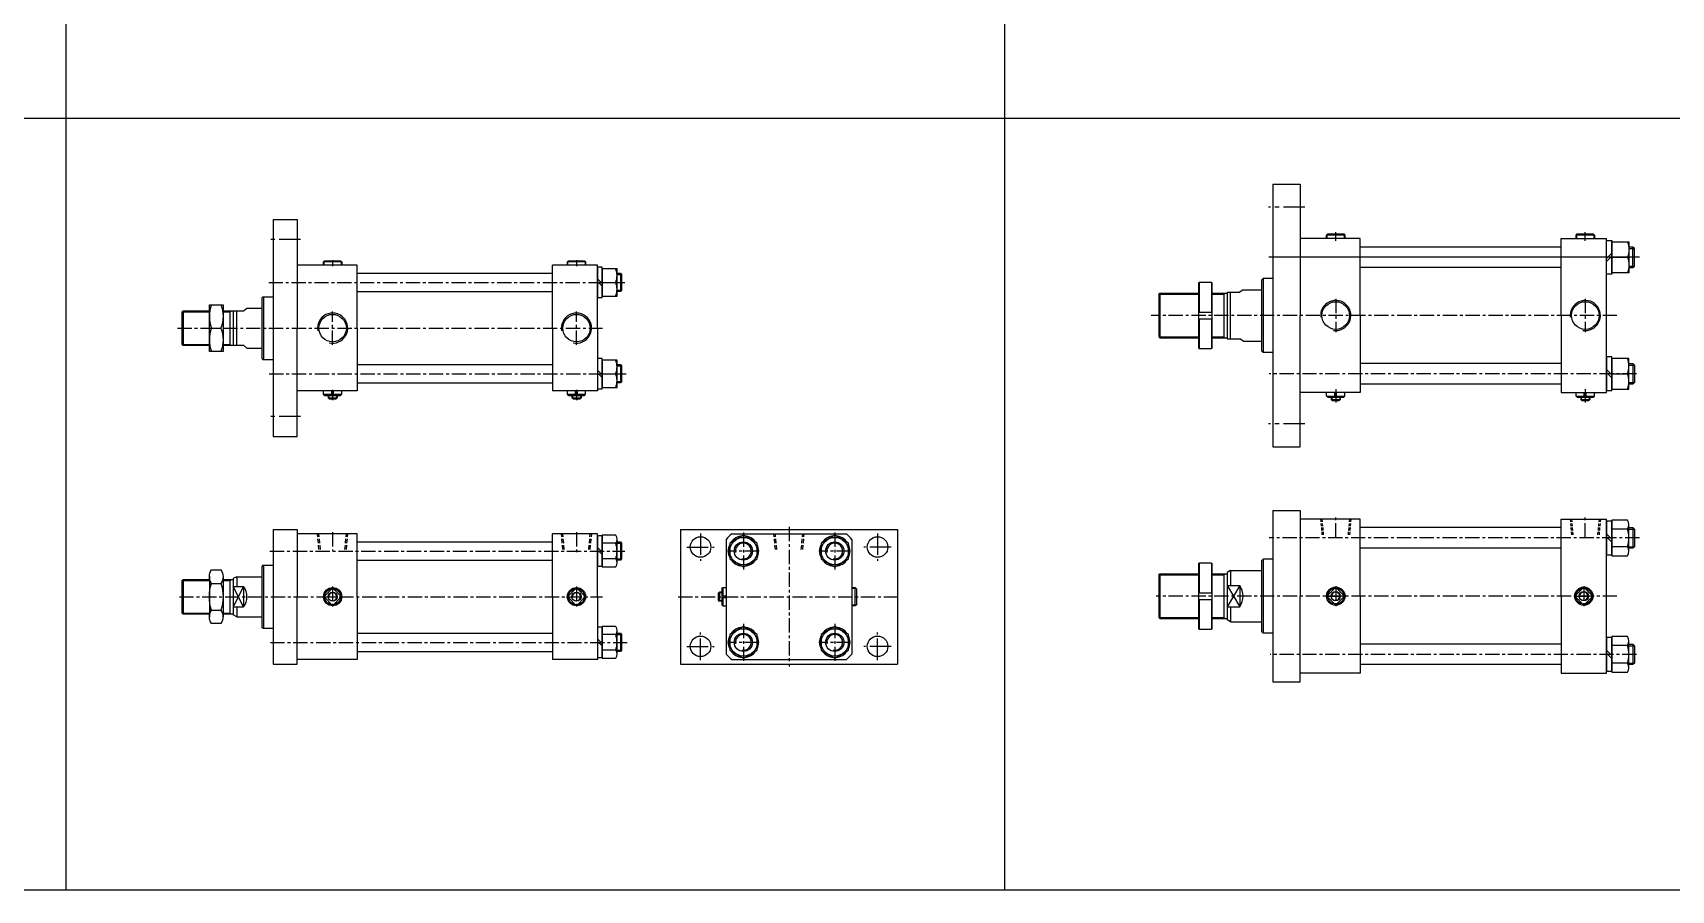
# Model space of a CAD drawing. Extents: x -819 to 8226, y -8942 to 4052.
# Drawn here: x 2053 to 3488, y 2550 to 3301 of the extents above; entities that cross this region are included whole.
import ezdxf

# ---------------------------------------------------------------- set-up
doc = ezdxf.new("R2010")
doc.units = 0
doc.header["$LTSCALE"] = 10
doc.header["$MEASUREMENT"] = 0
for name, pattern in [('CENTER', [2, 1.25, -0.25, 0.25, -0.25]), ('CENTERX2', [4, 2.5, -0.5, 0.5, -0.5]), ('HIDDEN', [0.375, 0.25, -0.125])]:
    doc.linetypes.add(name, pattern=pattern)
doc.layers.get('0').update_dxf_attribs({"linetype": 'CONTINUOUS'})
for name, color, linetype in [('CEN', 1, 'CENTERX2'), ('CENTER', 1, 'CENTER'), ('Line', 7, 'CONTINUOUS'), ('ML', 7, 'CONTINUOUS'), ('THIN', 3, 'CONTINUOUS'), ('외형선', 3, 'CONTINUOUS'), ('중심선', 1, 'CENTER')]:
    doc.layers.add(name, color=color, linetype=linetype)

msp = doc.modelspace()

# ---------------------------------------------------------------- linework, layer by layer
for p, q in [((2904.2, 2550.2), (2904.2, 4052.4)), ((2082, 3902.3), (2082, 2550.2)), ((4857.5, 3226.3), (0, 3226.3)), ((4857.5, 2550.2), (0, 2550.2))]:
    msp.add_line(p, q)
at = {"layer": 'CEN', "color": 1, "linetype": 'CENTER', "ltscale": 1.5}
for p, q in [((3166.9, 3148.6), (3134.9, 3148.6)), ((2287.7, 3120.1), (2260.7, 3120.1)), ((2287.7, 2965.1), (2260.7, 2965.1)), ((3166.9, 2958.6), (3134.9, 2958.6)), ((2637.8, 2862.8), (2637.8, 2838.8)), ((2792.8, 2862.8), (2792.8, 2838.8)), ((2625.8, 2850.8), (2649.8, 2850.8)), ((2804.8, 2850.8), (2780.8, 2850.8)), ((2637.8, 2751.8), (2637.8, 2775.8)), ((2792.8, 2751.8), (2792.8, 2775.8)), ((2625.8, 2763.8), (2649.8, 2763.8)), ((2804.8, 2763.8), (2780.8, 2763.8))]:
    msp.add_line(p, q, dxfattribs=at)
at = {"layer": 'CENTER'}
for p, q in [((2675.3, 2863.4), (2675.3, 2831.2)), ((2755.3, 2863.4), (2755.3, 2831.2)), ((2689.2, 2847.3), (2661.3, 2847.3)), ((2769.2, 2847.3), (2741.3, 2847.3)), ((2675.3, 2783.4), (2675.3, 2751.2)), ((2755.3, 2783.4), (2755.3, 2751.2)), ((2689.2, 2767.3), (2661.3, 2767.3)), ((2769.2, 2767.3), (2741.3, 2767.3))]:
    msp.add_line(p, q, dxfattribs=at)
at = {"layer": 'Line', "color": 6, "linetype": 'HIDDEN'}
for p, q in [((3180.6, 2875.3), (3181.9, 2861.3)), ((3181.8, 2875.3), (3183.1, 2860.7)), ((3205.9, 2875.3), (3204.6, 2860.7)), ((3207.1, 2875.3), (3205.9, 2861.3)), ((3399.1, 2875.3), (3400.4, 2861.3)), ((3400.3, 2875.3), (3401.6, 2860.7)), ((3424.4, 2875.3), (3423.1, 2860.7)), ((3425.6, 2875.3), (3424.4, 2861.3))]:
    msp.add_line(p, q, dxfattribs=at)
at = {"layer": 'ML'}
for p, q in [((3138.9, 3168.6), (3138.9, 2938.6)), ((3138.9, 3168.6), (3162.9, 3168.6)), ((3162.9, 3168.6), (3162.9, 3053.6)), ((2263.7, 3137.6), (2263.7, 2947.6)), ((2263.7, 3137.6), (2284.7, 3137.6)), ((2284.7, 3137.6), (2284.7, 3042.6)), ((3215.4, 3121.1), (3162.9, 3121.1)), ((3185.9, 3124.1), (3186.9, 3125.1)), ((3201.9, 3124.1), (3185.9, 3124.1)), ((3185.9, 3121.1), (3185.9, 3124.1)), ((3186.9, 3125.1), (3200.9, 3125.1)), ((3200.9, 3125.1), (3201.9, 3124.1)), ((3201.9, 3124.1), (3201.9, 3121.1)), ((3215.4, 3053.6), (3215.4, 3121.1)), ((3391.4, 3121.1), (3430.9, 3121.1)), ((3391.4, 3053.6), (3391.4, 3121.1)), ((3404.4, 3124.1), (3405.4, 3125.1)), ((3420.4, 3124.1), (3404.4, 3124.1)), ((3404.4, 3121.1), (3404.4, 3124.1)), ((3405.4, 3125.1), (3419.4, 3125.1)), ((3419.4, 3125.1), (3420.4, 3124.1)), ((3420.4, 3124.1), (3420.4, 3121.1)), ((3430.9, 2986.1), (3430.9, 3121.1)), ((3454.1, 3095.6), (3454.1, 3113.6)), ((2307.7, 3100.6), (2308.7, 3101.6)), ((2323.7, 3100.6), (2307.7, 3100.6)), ((2307.7, 3097.6), (2307.7, 3100.6)), ((2308.7, 3101.6), (2322.7, 3101.6)), ((2322.7, 3101.6), (2323.7, 3100.6)), ((2323.7, 3100.6), (2323.7, 3097.6)), ((2521.2, 3100.6), (2522.2, 3101.6)), ((2537.2, 3100.6), (2521.2, 3100.6)), ((2521.2, 3097.6), (2521.2, 3100.6)), ((2522.2, 3101.6), (2536.2, 3101.6)), ((2536.2, 3101.6), (2537.2, 3100.6)), ((2537.2, 3100.6), (2537.2, 3097.6)), ((3435.5, 3108.2), (3430.9, 3103.6)), ((3435.5, 3105.6), (3430.9, 3101)), ((3435.5, 3104.6), (3449.3, 3104.6)), ((2337.2, 3097.6), (2284.7, 3097.6)), ((2337.2, 3042.6), (2337.2, 3097.6)), ((2551.7, 3081.7), (2547.7, 3085.7)), ((2567.6, 3090.6), (2567.6, 3074.6)), ((3128.9, 3084.6), (3130.4, 3086.1)), ((3128.9, 3084.6), (3128.9, 3022.6)), ((3130.4, 3086.1), (3130.4, 3021.1)), ((3138.9, 3086.1), (3130.4, 3086.1)), ((2254.7, 3070.1), (2253.7, 3069.1)), ((2254.7, 3070.1), (2263.7, 3070.1)), ((2255.2, 3070.1), (2255.2, 3015.1)), ((2551.7, 3079.4), (2547.7, 3083.4)), ((2551.7, 3082.6), (2563.6, 3082.6)), ((3038.9, 3072.1), (3039.9, 3073.1)), ((3038.9, 3072.1), (3038.9, 3035.1)), ((3039.9, 3073.1), (3039.9, 3034.1)), ((3073.7, 3082.1), (3074.2, 3082.6)), ((3073.7, 3082.1), (3073.7, 3025.1)), ((3074.2, 3082.6), (3074.2, 3056.6)), ((3085.2, 3082.6), (3074.2, 3082.6)), ((3085.2, 3082.6), (3085.2, 3056.6)), ((3085.2, 3082.6), (3085.7, 3082.1)), ((3085.7, 3025.1), (3085.7, 3082.1)), ((3095.9, 3073.1), (3095.9, 3034.1)), ((3098.9, 3074.1), (3098.9, 3033.1)), ((3101.9, 3033.1), (3101.9, 3074.1)), ((3112.9, 3076.1), (3109.9, 3074.1)), ((2183.7, 3056.6), (2184.7, 3057.6)), ((2183.7, 3056.6), (2183.7, 3028.6)), ((2184.7, 3057.6), (2184.7, 3027.6)), ((2225.7, 3057.6), (2225.7, 3027.6)), ((2228.7, 3057.6), (2228.7, 3027.6)), ((2231.7, 3027.6), (2231.7, 3057.6)), ((2237.7, 3057.6), (2240.7, 3060.1)), ((2253.7, 3069.1), (2253.7, 3016.1)), ((3073.7, 3056.6), (3085.7, 3056.6)), ((2209.6, 3042.6), (2217.9, 3042.6)), ((2284.7, 2947.6), (2284.7, 3042.6)), ((2337.2, 3042.6), (2337.2, 2987.6)), ((3073.7, 3050.6), (3085.7, 3050.6)), ((3074.2, 3050.6), (3074.2, 3024.6)), ((3085.2, 3050.6), (3085.2, 3024.6)), ((3162.9, 2938.6), (3162.9, 3053.6)), ((3215.4, 3053.6), (3215.4, 2986.1)), ((3391.4, 3053.6), (3391.4, 2986.1)), ((2183.7, 3028.6), (2184.7, 3027.6)), ((2237.7, 3027.6), (2240.7, 3025.1)), ((3038.9, 3035.1), (3039.9, 3034.1)), ((3112.9, 3031.1), (3109.9, 3033.1)), ((2254.7, 3015.1), (2253.7, 3016.1)), ((2254.7, 3015.1), (2263.7, 3015.1)), ((3073.7, 3025.1), (3074.2, 3024.6)), ((3074.2, 3024.6), (3085.2, 3024.6)), ((3085.2, 3024.6), (3085.7, 3025.1)), ((3130.4, 3021.1), (3128.9, 3022.6)), ((3138.9, 3021.1), (3130.4, 3021.1)), ((2551.7, 3001.7), (2547.7, 3005.7)), ((2551.7, 2999.4), (2547.7, 3003.4)), ((2551.7, 3002.6), (2563.6, 3002.6)), ((2567.6, 3010.6), (2567.6, 2994.6)), ((3435.5, 3001.6), (3430.9, 3006.2)), ((3435.5, 2999), (3430.9, 3003.6)), ((3435.5, 3002.6), (3449.3, 3002.6)), ((3454.1, 3011.6), (3454.1, 2993.6)), ((2337.2, 2987.6), (2284.7, 2987.6)), ((2307.7, 2984.6), (2307.7, 2987.6)), ((2308.7, 2983.6), (2307.7, 2984.6)), ((2307.7, 2984.6), (2314.9, 2984.6)), ((2314.9, 2983.6), (2314.9, 2987.6)), ((2316.5, 2983.6), (2316.5, 2987.6)), ((2316.5, 2984.6), (2323.7, 2984.6)), ((2322.7, 2983.6), (2323.7, 2984.6)), ((2323.7, 2984.6), (2323.7, 2987.6)), ((2521.2, 2984.6), (2521.2, 2987.6)), ((2522.2, 2983.6), (2521.2, 2984.6)), ((2521.2, 2984.6), (2528.4, 2984.6)), ((2528.4, 2983.6), (2528.4, 2987.6)), ((2530, 2983.6), (2530, 2987.6)), ((2530, 2984.6), (2537.2, 2984.6)), ((2536.2, 2983.6), (2537.2, 2984.6)), ((2537.2, 2984.6), (2537.2, 2987.6)), ((3215.4, 2986.1), (3162.9, 2986.1)), ((3185.9, 2983.1), (3185.9, 2986.1)), ((3193, 2982.1), (3193, 2986.1)), ((3194.7, 2982.1), (3194.7, 2986.1)), ((3201.9, 2983.1), (3201.9, 2986.1)), ((3391.4, 2986.1), (3430.9, 2986.1)), ((3404.4, 2983.1), (3404.4, 2986.1)), ((3411.5, 2982.1), (3411.5, 2986.1)), ((3413.2, 2982.1), (3413.2, 2986.1)), ((3420.4, 2983.1), (3420.4, 2986.1)), ((2308.7, 2983.6), (2322.7, 2983.6)), ((2311.7, 2983.6), (2311.7, 2981.6)), ((2312.7, 2980.6), (2311.7, 2981.6)), ((2311.7, 2981.6), (2319.7, 2981.6)), ((2312.7, 2980.6), (2318.7, 2980.6)), ((2318.7, 2980.6), (2319.7, 2981.6)), ((2319.7, 2983.6), (2319.7, 2981.6)), ((2522.2, 2983.6), (2536.2, 2983.6)), ((2525.2, 2983.6), (2525.2, 2981.6)), ((2525.2, 2981.6), (2533.2, 2981.6)), ((2526.2, 2980.6), (2525.2, 2981.6)), ((2526.2, 2980.6), (2532.2, 2980.6)), ((2532.2, 2980.6), (2533.2, 2981.6)), ((2533.2, 2983.6), (2533.2, 2981.6)), ((3185.9, 2983.1), (3193, 2983.1)), ((3186.9, 2982.1), (3185.9, 2983.1)), ((3186.9, 2982.1), (3200.9, 2982.1)), ((3189.9, 2982.1), (3189.9, 2980.1)), ((3189.9, 2980.1), (3197.9, 2980.1)), ((3190.9, 2979.1), (3189.9, 2980.1)), ((3190.9, 2979.1), (3196.9, 2979.1)), ((3194.7, 2983.1), (3201.9, 2983.1)), ((3196.9, 2979.1), (3197.9, 2980.1)), ((3197.9, 2982.1), (3197.9, 2980.1)), ((3200.9, 2982.1), (3201.9, 2983.1)), ((3405.4, 2982.1), (3404.4, 2983.1)), ((3404.4, 2983.1), (3411.5, 2983.1)), ((3405.4, 2982.1), (3419.4, 2982.1)), ((3408.4, 2982.1), (3408.4, 2980.1)), ((3408.4, 2980.1), (3416.4, 2980.1)), ((3409.4, 2979.1), (3408.4, 2980.1)), ((3409.4, 2979.1), (3415.4, 2979.1)), ((3413.2, 2983.1), (3420.4, 2983.1)), ((3415.4, 2979.1), (3416.4, 2980.1)), ((3416.4, 2982.1), (3416.4, 2980.1)), ((3419.4, 2982.1), (3420.4, 2983.1)), ((2263.7, 2947.6), (2284.7, 2947.6)), ((3138.9, 2938.6), (3162.9, 2938.6)), ((3138.9, 2882.8), (3138.9, 2732.8)), ((3138.9, 2882.8), (3162.9, 2882.8)), ((3162.9, 2882.8), (3162.9, 2807.8)), ((3215.4, 2875.3), (3162.9, 2875.3)), ((3215.4, 2807.8), (3215.4, 2875.3)), ((3391.4, 2875.3), (3430.9, 2875.3)), ((3391.4, 2807.8), (3391.4, 2875.3)), ((3397.9, 2875.3), (3424.3, 2875.3)), ((3430.9, 2740.3), (3430.9, 2875.3)), ((3450.5, 2847.1), (3450.5, 2870.5)), ((2263.7, 2866.3), (2263.7, 2748.3)), ((2263.7, 2866.3), (2284.7, 2866.3)), ((2284.7, 2866.3), (2284.7, 2807.3)), ((2337.2, 2862.3), (2284.7, 2862.3)), ((2337.2, 2807.3), (2337.2, 2862.3)), ((2547.7, 2862.3), (2508.2, 2862.3)), ((2508.2, 2807.3), (2508.2, 2862.3)), ((2547.7, 2807.3), (2547.7, 2862.3)), ((2564.7, 2836.9), (2564.7, 2857.7)), ((2567.6, 2855.3), (2567.6, 2839.3)), ((2620.3, 2866.3), (2810.3, 2866.3)), ((2620.3, 2866.3), (2620.3, 2748.3)), ((2660.3, 2857.5), (2660.3, 2757)), ((2665, 2862.3), (2765.5, 2862.3)), ((2770.3, 2857.5), (2770.3, 2757)), ((2810.3, 2866.3), (2810.3, 2748.3)), ((3435.5, 2857.8), (3430.9, 2862.4)), ((3435.5, 2855.2), (3430.9, 2859.8)), ((3449.3, 2866.6), (3435.5, 2866.6)), ((3454.1, 2867.8), (3454.1, 2849.8)), ((2551.7, 2846.4), (2547.7, 2850.4)), ((2551.7, 2844.2), (2547.7, 2848.2)), ((2563.6, 2854.2), (2551.7, 2854.2)), ((2563.6, 2840.4), (2551.7, 2840.4)), ((3128.9, 2838.8), (3130.4, 2840.3)), ((3130.4, 2840.3), (3130.4, 2775.3)), ((3138.9, 2840.3), (3130.4, 2840.3)), ((3449.3, 2851), (3435.5, 2851)), ((2254.7, 2834.8), (2253.7, 2833.8)), ((2253.7, 2833.8), (2253.7, 2780.8)), ((2254.7, 2834.8), (2263.7, 2834.8)), ((2255.2, 2834.8), (2255.2, 2779.8)), ((3038.9, 2826.3), (3039.9, 2827.3)), ((3038.9, 2826.3), (3038.9, 2789.3)), ((3039.9, 2827.3), (3039.9, 2788.3)), ((3073.7, 2836.3), (3074.2, 2836.8)), ((3073.7, 2836.3), (3073.7, 2779.3)), ((3074.2, 2836.8), (3074.2, 2810.8)), ((3085.2, 2836.8), (3074.2, 2836.8)), ((3085.2, 2836.8), (3085.2, 2810.8)), ((3085.2, 2836.8), (3085.7, 2836.3)), ((3085.7, 2779.3), (3085.7, 2836.3)), ((3095.9, 2827.3), (3095.9, 2788.3)), ((3101.9, 2830.3), (3098.9, 2828.5)), ((3098.9, 2828.5), (3098.9, 2787)), ((3101.9, 2830.3), (3101.9, 2817)), ((3128.9, 2838.8), (3128.9, 2776.8)), ((2183.7, 2821.3), (2184.7, 2822.3)), ((2183.7, 2821.3), (2183.7, 2793.3)), ((2184.7, 2822.3), (2184.7, 2792.3)), ((2207.8, 2824.9), (2207.8, 2789.7)), ((2209.6, 2819), (2217.9, 2819)), ((2219.8, 2824.9), (2219.8, 2789.7)), ((2225.7, 2822.3), (2225.7, 2792.3)), ((2231.7, 2824.8), (2228.7, 2823.1)), ((2228.7, 2823.1), (2228.7, 2791.5)), ((2228.7, 2816.3), (2237.7, 2816.3)), ((2231.7, 2824.8), (2231.7, 2816.3)), ((2237.7, 2816.3), (2237.7, 2798.3)), ((2314.9, 2814.2), (2308.8, 2808.1)), ((2316.5, 2814.2), (2322.7, 2808.1)), ((2528.4, 2814.2), (2522.3, 2808.1)), ((2530, 2814.2), (2536.2, 2808.1)), ((2656.3, 2814.3), (2657.3, 2815.3)), ((2656.3, 2814.3), (2656.3, 2800.3)), ((2657.3, 2815.3), (2657.3, 2808.1)), ((2657.3, 2815.3), (2660.3, 2815.3)), ((2770.3, 2815.3), (2773.3, 2815.3)), ((2773.3, 2799.3), (2773.3, 2815.3)), ((2773.3, 2815.3), (2774.3, 2814.3)), ((2774.3, 2814.3), (2774.3, 2800.3)), ((3098.9, 2817), (3109.9, 2817)), ((3109.9, 2817), (3109.9, 2798.5)), ((3193, 2814.7), (3186.9, 2808.6)), ((3194.7, 2814.7), (3200.8, 2808.6)), ((3410.3, 2814.7), (3404.2, 2808.6)), ((3411.9, 2814.7), (3418.1, 2808.6)), ((2228.7, 2798.3), (2237.7, 2798.3)), ((2231.7, 2798.3), (2231.7, 2789.8)), ((2284.7, 2748.3), (2284.7, 2807.3)), ((2308.8, 2806.5), (2314.9, 2800.3)), ((2322.7, 2806.5), (2316.5, 2800.3)), ((2337.2, 2807.3), (2337.2, 2752.3)), ((2508.2, 2807.3), (2508.2, 2752.3)), ((2522.3, 2806.5), (2528.4, 2800.3)), ((2536.2, 2806.5), (2530, 2800.3)), ((2547.7, 2807.3), (2547.7, 2752.3)), ((2653.3, 2810.3), (2654.3, 2811.3)), ((2653.3, 2810.3), (2653.3, 2804.3)), ((2653.3, 2804.3), (2654.3, 2803.3)), ((2654.3, 2811.3), (2654.3, 2803.3)), ((2656.3, 2811.3), (2654.3, 2811.3)), ((2656.3, 2803.3), (2654.3, 2803.3)), ((2656.3, 2808.1), (2660.3, 2808.1)), ((2656.3, 2806.5), (2660.3, 2806.5)), ((2656.3, 2800.3), (2657.3, 2799.3)), ((2657.3, 2806.5), (2657.3, 2799.3)), ((2657.3, 2799.3), (2660.3, 2799.3)), ((2773.3, 2799.3), (2770.3, 2799.3)), ((2774.3, 2800.3), (2773.3, 2799.3)), ((3073.7, 2810.8), (3085.7, 2810.8)), ((3073.7, 2804.8), (3085.7, 2804.8)), ((3074.2, 2804.8), (3074.2, 2778.8)), ((3085.2, 2804.8), (3085.2, 2778.8)), ((3098.9, 2798.5), (3109.9, 2798.5)), ((3101.9, 2798.5), (3101.9, 2785.3)), ((3162.9, 2732.8), (3162.9, 2807.8)), ((3186.9, 2806.9), (3193, 2800.8)), ((3200.8, 2806.9), (3194.7, 2800.8)), ((3215.4, 2807.8), (3215.4, 2740.3)), ((3391.4, 2807.8), (3391.4, 2740.3)), ((3404.2, 2806.9), (3410.3, 2800.8)), ((3418.1, 2806.9), (3411.9, 2800.8)), ((2183.7, 2793.3), (2184.7, 2792.3)), ((2209.6, 2795.5), (2217.9, 2795.5)), ((2231.7, 2789.8), (2228.7, 2791.5)), ((3038.9, 2789.3), (3039.9, 2788.3)), ((3101.9, 2785.3), (3098.9, 2787)), ((2254.7, 2779.8), (2253.7, 2780.8)), ((2254.7, 2779.8), (2263.7, 2779.8)), ((2551.7, 2766.4), (2547.7, 2770.4)), ((2563.6, 2774.2), (2551.7, 2774.2)), ((2564.7, 2756.9), (2564.7, 2777.7)), ((2567.6, 2775.3), (2567.6, 2759.3)), ((3073.7, 2779.3), (3074.2, 2778.8)), ((3074.2, 2778.8), (3085.2, 2778.8)), ((3085.2, 2778.8), (3085.7, 2779.3)), ((3128.9, 2776.8), (3130.4, 2775.3)), ((3138.9, 2775.3), (3130.4, 2775.3)), ((2551.7, 2764.2), (2547.7, 2768.2)), ((2563.6, 2760.4), (2551.7, 2760.4)), ((3435.5, 2755.8), (3430.9, 2760.4)), ((3435.5, 2753.2), (3430.9, 2757.8)), ((3449.3, 2764.6), (3435.5, 2764.6)), ((3450.5, 2745.1), (3450.5, 2768.5)), ((3454.1, 2765.8), (3454.1, 2747.8)), ((2263.7, 2748.3), (2284.7, 2748.3)), ((2337.2, 2752.3), (2284.7, 2752.3)), ((2547.7, 2752.3), (2508.2, 2752.3)), ((2620.3, 2748.3), (2810.3, 2748.3)), ((2665, 2752.3), (2765.5, 2752.3)), ((3215.4, 2740.3), (3162.9, 2740.3)), ((3391.4, 2740.3), (3430.9, 2740.3)), ((3449.3, 2749), (3435.5, 2749)), ((3138.9, 2732.8), (3162.9, 2732.8))]:
    msp.add_line(p, q, dxfattribs=at)
at = {"layer": 'ML', "color": 2}
for p, q in [((3186.4, 3121.1), (3186.4, 3124.6)), ((3201.4, 3124.6), (3201.4, 3121.1)), ((3404.9, 3121.1), (3404.9, 3124.6)), ((3419.9, 3124.6), (3419.9, 3121.1)), ((2308.2, 3097.6), (2308.2, 3101.1)), ((2323.2, 3101.1), (2323.2, 3097.6)), ((2521.7, 3097.6), (2521.7, 3101.1)), ((2536.7, 3101.1), (2536.7, 3097.6)), ((3095.9, 3072.3), (3097.2, 3073.1)), ((2225.7, 3056.8), (2227, 3057.6)), ((2225.7, 3028.3), (2227, 3027.6)), ((3095.9, 3034.8), (3097.2, 3034.1)), ((2312.2, 2983.6), (2312.2, 2981.1)), ((2319.2, 2983.6), (2319.2, 2981.1)), ((2525.7, 2983.6), (2525.7, 2981.1)), ((2532.7, 2983.6), (2532.7, 2981.1)), ((3190.4, 2982.1), (3190.4, 2979.6)), ((3197.4, 2982.1), (3197.4, 2979.6)), ((3408.9, 2982.1), (3408.9, 2979.6)), ((3415.9, 2982.1), (3415.9, 2979.6)), ((3095.9, 2826.5), (3097.2, 2827.3)), ((2225.7, 2821.5), (2227, 2822.3)), ((2237.7, 2816.3), (2228.7, 2798.3)), ((2237.7, 2798.3), (2228.7, 2816.3)), ((2770.3, 2814.8), (2773.8, 2814.8)), ((3098.9, 2817), (3109.9, 2798.5)), ((3109.9, 2817), (3098.9, 2798.5)), ((2656.3, 2810.8), (2653.8, 2810.8)), ((2656.3, 2803.8), (2653.8, 2803.8)), ((2773.8, 2799.8), (2770.3, 2799.8)), ((2225.7, 2793), (2227, 2792.3)), ((3095.9, 2789), (3097.2, 2788.3))]:
    msp.add_line(p, q, dxfattribs=at)
at = {"layer": 'ML', "color": 1, "linetype": 'CENTER'}
for p, q in [((3193.9, 3119), (3193.9, 3126.6)), ((3412.4, 3119), (3412.4, 3126.6)), ((2315.7, 3102.1), (2315.7, 3096.8)), ((2529.2, 3102.1), (2529.2, 3096.8)), ((2315.7, 3028), (2315.7, 3057.1)), ((2529.2, 3028), (2529.2, 3057.1)), ((3193.9, 3068.1), (3193.9, 3039)), ((3412.4, 3068.1), (3412.4, 3039)), ((2315.7, 2988.5), (2315.7, 2979.5)), ((2529.2, 2988.5), (2529.2, 2979.5)), ((3193.9, 2989.1), (3193.9, 2977.5)), ((3412.4, 2989.1), (3412.4, 2977.5)), ((3193.9, 2859.2), (3193.9, 2877)), ((3412.4, 2859.2), (3412.4, 2877)), ((2715.3, 2868.4), (2715.3, 2746.3)), ((2315.7, 2816.1), (2315.7, 2798.5)), ((2529.2, 2816.1), (2529.2, 2798.5)), ((3193.9, 2816.6), (3193.9, 2799)), ((3411.1, 2816.6), (3411.1, 2799)), ((2306.9, 2807.3), (2324.5, 2807.3)), ((2520.4, 2807.3), (2538, 2807.3)), ((2618.2, 2807.3), (2812.3, 2807.3)), ((3185.1, 2807.8), (3202.7, 2807.8)), ((3402.3, 2807.8), (3419.9, 2807.8))]:
    msp.add_line(p, q, dxfattribs=at)
at = {"layer": 'ML', "color": 2, "linetype": 'Continuous'}
for p, q in [((2184, 3056.8), (2207.8, 3056.8)), ((2219.8, 3056.8), (2225.7, 3056.8)), ((2184, 3028.3), (2207.8, 3028.3)), ((2219.8, 3028.3), (2225.7, 3028.3)), ((2184, 2821.5), (2207.8, 2821.5)), ((2219.8, 2821.5), (2225.7, 2821.5)), ((2184, 2793), (2207.8, 2793)), ((2219.8, 2793), (2225.7, 2793))]:
    msp.add_line(p, q, dxfattribs=at)
at = {"layer": 'ML', "color": 7, "linetype": 'Continuous'}
for p, q in [((2184.7, 3057.6), (2207.8, 3057.6)), ((2219.8, 3057.6), (2237.7, 3057.6)), ((2240.7, 3060.1), (2253.7, 3060.1)), ((2184.7, 3027.6), (2207.8, 3027.6)), ((2219.8, 3027.6), (2237.7, 3027.6)), ((2240.7, 3025.1), (2253.7, 3025.1)), ((2184.7, 2822.3), (2207.8, 2822.3)), ((2219.8, 2822.3), (2228.7, 2822.3)), ((2231.7, 2824.8), (2253.7, 2824.8)), ((2184.7, 2792.3), (2207.8, 2792.3)), ((2219.8, 2792.3), (2228.7, 2792.3)), ((2231.7, 2789.8), (2253.7, 2789.8))]:
    msp.add_line(p, q, dxfattribs=at)
at = {"layer": 'ML', "color": 6, "linetype": 'HIDDEN', "ltscale": 1.5}
for p, q in [((2303.7, 2848.6), (2302.5, 2862.3)), ((2305, 2848.6), (2303.7, 2862.3)), ((2326.5, 2848.6), (2327.7, 2862.3)), ((2327.7, 2848.6), (2329, 2862.3)), ((2517.2, 2848.6), (2516, 2862.3)), ((2518.5, 2848.6), (2517.2, 2862.3)), ((2540, 2848.6), (2541.2, 2862.3)), ((2541.2, 2848.6), (2542.5, 2862.3)), ((2703.3, 2848.6), (2702, 2862.3)), ((2704.5, 2848.6), (2703.3, 2862.3)), ((2726, 2848.6), (2727.3, 2862.3)), ((2727.3, 2848.6), (2728.5, 2862.3))]:
    msp.add_line(p, q, dxfattribs=at)
at = {"layer": 'ML'}
for points in [[(3430.9, 3089.8), (3430.9, 3119.4), (3435.5, 3119.4), (3435.5, 3089.8), (3430.9, 3089.8)], [(3450.5, 3095.6), (3454.1, 3095.6), (3455.5, 3096.9), (3455.5, 3112.2), (3454.1, 3113.6), (3450.5, 3113.6)], [(2547.7, 3095.9), (2547.7, 3069.3), (2551.7, 3069.3), (2551.7, 3095.9), (2547.7, 3095.9)], [(2564.7, 3090.6), (2567.6, 3090.6), (2568.7, 3089.5), (2568.7, 3075.7), (2567.6, 3074.6), (2564.7, 3074.6)], [(2547.7, 3015.9), (2547.7, 2989.3), (2551.7, 2989.3), (2551.7, 3015.9), (2547.7, 3015.9)], [(3430.9, 3017.4), (3430.9, 2987.8), (3435.5, 2987.8), (3435.5, 3017.4), (3430.9, 3017.4)], [(2564.7, 3010.6), (2567.6, 3010.6), (2568.7, 3009.5), (2568.7, 2995.7), (2567.6, 2994.6), (2564.7, 2994.6)], [(3450.5, 3011.6), (3454.1, 3011.6), (3455.5, 3010.2), (3455.5, 2994.9), (3454.1, 2993.6), (3450.5, 2993.6)], [(3430.9, 2873.6), (3430.9, 2844), (3435.5, 2844), (3435.5, 2873.6), (3430.9, 2873.6)], [(2547.7, 2860.6), (2547.7, 2834), (2551.7, 2834), (2551.7, 2860.6), (2547.7, 2860.6)], [(2564.7, 2855.3), (2567.6, 2855.3), (2568.7, 2854.2), (2568.7, 2840.4), (2567.6, 2839.3), (2564.7, 2839.3)], [(2663.3, 2854.2), (2663.3, 2840.4), (2675.3, 2833.4), (2687.3, 2840.4), (2687.3, 2854.2), (2675.3, 2861.2), (2663.3, 2854.2)], [(2743.3, 2854.2), (2743.3, 2840.4), (2755.3, 2833.4), (2767.3, 2840.4), (2767.3, 2854.2), (2755.3, 2861.2), (2743.3, 2854.2)], [(3450.5, 2867.8), (3454.1, 2867.8), (3455.5, 2866.4), (3455.5, 2851.1), (3454.1, 2849.8), (3450.5, 2849.8)], [(2547.7, 2780.6), (2547.7, 2754), (2551.7, 2754), (2551.7, 2780.6), (2547.7, 2780.6)], [(2564.7, 2775.3), (2567.6, 2775.3), (2568.7, 2774.2), (2568.7, 2760.4), (2567.6, 2759.3), (2564.7, 2759.3)], [(2663.3, 2774.2), (2663.3, 2760.4), (2675.3, 2753.4), (2687.3, 2760.4), (2687.3, 2774.2), (2675.3, 2781.2), (2663.3, 2774.2)], [(2743.3, 2774.2), (2743.3, 2760.4), (2755.3, 2753.4), (2767.3, 2760.4), (2767.3, 2774.2), (2755.3, 2781.2), (2743.3, 2774.2)], [(3430.9, 2771.6), (3430.9, 2742), (3435.5, 2742), (3435.5, 2771.6), (3430.9, 2771.6)], [(3450.5, 2765.8), (3454.1, 2765.8), (3455.5, 2764.4), (3455.5, 2749.1), (3454.1, 2747.8), (3450.5, 2747.8)]]:
    msp.add_lwpolyline(points, dxfattribs=at)
for points in [[(3435.5, 3118.1), (3450.5, 3118.1), (3450.5, 3091.1), (3435.5, 3091.1)], [(2551.7, 3070.6), (2564.7, 3070.6), (2564.7, 3094.6), (2551.7, 3094.6)], [(2207.8, 3063.1), (2219.8, 3063.1), (2219.8, 3022.1), (2207.8, 3022.1)], [(2551.7, 2990.6), (2564.7, 2990.6), (2564.7, 3014.6), (2551.7, 3014.6)], [(3435.5, 2989.1), (3450.5, 2989.1), (3450.5, 3016.1), (3435.5, 3016.1)]]:
    msp.add_lwpolyline(points, close=True, dxfattribs=at)
for points in [[(3449.3, 3118.1, -0.178633), (3449.3, 3104.6, -0.178633), (3449.3, 3091.1)], [(2563.6, 3070.6, 0.178633), (2563.6, 3082.6, 0.178633), (2563.6, 3094.6)], [(2209.6, 3063.1, 0.178633), (2209.6, 3042.6, 0.178633), (2209.6, 3022.1)], [(2217.9, 3063.1, -0.178633), (2217.9, 3042.6, -0.178633), (2217.9, 3022.1)], [(2563.6, 2990.6, 0.178633), (2563.6, 3002.6, 0.178633), (2563.6, 3014.6)], [(3449.3, 2989.1, 0.178633), (3449.3, 3002.6, 0.178633), (3449.3, 3016.1)], [(3435.5, 2843.2), (3449.3, 2843.2, 0.309401), (3449.3, 2851, 0.154701), (3449.3, 2866.6, 0.309401), (3449.3, 2874.4), (3435.5, 2874.4), (3435.5, 2843.2)], [(2551.7, 2833.4), (2563.6, 2833.4, 0.309401), (2563.6, 2840.4, 0.154701), (2563.6, 2854.2, 0.309401), (2563.6, 2861.2), (2551.7, 2861.2), (2551.7, 2833.4)], [(2209.6, 2819, -0.309401), (2209.6, 2830.8), (2217.9, 2830.8, -0.309401), (2217.9, 2819, -0.154701), (2217.9, 2795.5, -0.309401), (2217.9, 2783.8), (2209.6, 2783.8, -0.309401), (2209.6, 2795.5, -0.154701), (2209.6, 2819, 0.178633)], [(2551.7, 2753.4), (2563.6, 2753.4, 0.309401), (2563.6, 2760.4, 0.154701), (2563.6, 2774.2, 0.309401), (2563.6, 2781.2), (2551.7, 2781.2), (2551.7, 2753.4)], [(3435.5, 2741.2), (3449.3, 2741.2, 0.309401), (3449.3, 2749, 0.154701), (3449.3, 2764.6, 0.309401), (3449.3, 2772.4), (3435.5, 2772.4), (3435.5, 2741.2)]]:
    msp.add_lwpolyline(points, format="xyb", dxfattribs=at)
for centre, radius in [((3193.9, 3053.6), 12.1), ((3412.4, 3053.6), 12.1), ((2315.7, 3042.6), 12), ((2529.2, 3042.6), 12), ((2637.8, 2850.8), 9), ((2675.3, 2847.3), 12), ((2675.3, 2847.3), 8), ((2755.3, 2847.3), 12), ((2755.3, 2847.3), 8), ((2792.8, 2850.8), 9), ((2315.7, 2807.3), 8), ((2315.7, 2807.3), 7), ((2529.2, 2807.3), 8), ((2529.2, 2807.3), 7), ((3193.9, 2807.8), 8), ((3193.9, 2807.8), 7), ((3193.9, 2807.8), 4), ((3411.1, 2807.8), 8), ((3411.1, 2807.8), 7), ((3411.1, 2807.8), 4), ((2315.7, 2807.3), 4), ((2529.2, 2807.3), 4), ((2637.8, 2763.8), 9), ((2675.3, 2767.3), 12), ((2675.3, 2767.3), 8), ((2755.3, 2767.3), 12), ((2755.3, 2767.3), 8), ((2792.8, 2763.8), 9)]:
    msp.add_circle(centre, radius, dxfattribs=at)
at = {"layer": 'ML', "color": 2}
for centre, radius, start, end in [((2315.7, 3042.6), 13.2, 256.7423, 190.0921), ((2529.2, 3042.6), 13.2, 256.7423, 190.0921), ((3193.9, 3053.6), 13.2, 260.9473, 186.2259), ((3412.4, 3053.6), 13.2, 260.9473, 186.2259), ((2675.3, 2847.3), 6.92, 258.3945, 189.733), ((2755.3, 2847.3), 6.92, 258.3945, 189.733), ((2315.7, 2807.3), 7.5, 261.0124, 189.6973), ((2529.2, 2807.3), 7.5, 261.0124, 189.6973), ((3193.9, 2807.8), 7.5, 261.0124, 189.6973), ((3411.1, 2807.8), 7.5, 261.0124, 189.6973), ((2315.7, 2807.3), 3.5, 257.328, 189.2411), ((2529.2, 2807.3), 3.5, 257.328, 189.2411), ((3193.9, 2807.8), 3.5, 257.328, 189.2411), ((3411.1, 2807.8), 3.5, 257.328, 189.2411), ((2675.3, 2767.3), 6.92, 258.3945, 189.733), ((2755.3, 2767.3), 6.92, 258.3945, 189.733)]:
    msp.add_arc(centre, radius, start, end, dxfattribs=at)
at = {"layer": 'ML'}
for centre, radius, start, end in [((2715.3, 2807.3), 74.5, 132.417, 137.583), ((2675.3, 2847.3), 13.3, 94.4562, 145.5438), ((2675.3, 2847.3), 13.3, 34.4562, 85.5438), ((2755.3, 2847.3), 13.3, 94.4562, 145.5438), ((2755.3, 2847.3), 13.3, 34.4562, 85.5438), ((2715.3, 2807.3), 74.5, 42.417, 47.583), ((2675.3, 2847.3), 13.3, 154.4562, 205.5438), ((2675.3, 2847.3), 13.3, 334.4562, 25.5438), ((2755.3, 2847.3), 13.3, 154.4562, 205.5438), ((2755.3, 2847.3), 13.3, 334.4562, 25.5438), ((2675.3, 2847.3), 13.3, 214.4562, 265.5438), ((2675.3, 2847.3), 13.3, 274.4562, 325.5438), ((2755.3, 2847.3), 13.3, 214.4562, 265.5438), ((2755.3, 2847.3), 13.3, 274.4562, 325.5438), ((2225.7, 2807.3), 15, 323.183, 36.817), ((3097, 2807.8), 15.8, 324.1474, 35.8526), ((2675.3, 2767.3), 13.3, 154.4562, 205.5438), ((2675.3, 2767.3), 13.3, 94.4562, 145.5438), ((2675.3, 2767.3), 13.3, 34.4562, 85.5438), ((2675.3, 2767.3), 13.3, 334.4562, 25.5438), ((2755.3, 2767.3), 13.3, 154.4562, 205.5438), ((2755.3, 2767.3), 13.3, 94.4562, 145.5438), ((2755.3, 2767.3), 13.3, 34.4562, 85.5438), ((2755.3, 2767.3), 13.3, 334.4562, 25.5438), ((2715.3, 2807.3), 74.5, 222.417, 227.583), ((2675.3, 2767.3), 13.3, 214.4562, 265.5438), ((2675.3, 2767.3), 13.3, 274.4562, 325.5438), ((2755.3, 2767.3), 13.3, 214.4562, 265.5438), ((2755.3, 2767.3), 13.3, 274.4562, 325.5438), ((2715.3, 2807.3), 74.5, 312.417, 317.583)]:
    msp.add_arc(centre, radius, start, end, dxfattribs=at)
at = {"layer": 'THIN', "color": 2}
for p, q in [((3450.5, 3112.2), (3455.5, 3112.2)), ((2564.7, 3089.5), (2568.7, 3089.5)), ((3450.5, 3096.9), (3455.5, 3096.9)), ((2564.7, 3075.7), (2568.7, 3075.7)), ((2564.7, 3009.5), (2568.7, 3009.5)), ((3450.5, 3010.2), (3455.5, 3010.2)), ((2564.7, 2995.7), (2568.7, 2995.7)), ((3450.5, 2994.9), (3455.5, 2994.9)), ((3450.5, 2866.4), (3455.5, 2866.4)), ((2564.7, 2854.2), (2568.7, 2854.2)), ((2564.7, 2840.4), (2568.7, 2840.4)), ((3450.5, 2851.1), (3455.5, 2851.1)), ((2564.7, 2774.2), (2568.7, 2774.2)), ((2564.7, 2760.4), (2568.7, 2760.4)), ((3450.5, 2764.4), (3455.5, 2764.4)), ((3450.5, 2749.1), (3455.5, 2749.1))]:
    msp.add_line(p, q, dxfattribs=at)
at = {"layer": '외형선', "color": 7, "linetype": 'Continuous'}
for p, q in [((2337.2, 3090.6), (2508.2, 3090.6)), ((2337.2, 3074.6), (2508.2, 3074.6)), ((3039.9, 3073.1), (3073.7, 3073.1)), ((3085.7, 3073.1), (3098.9, 3073.1)), ((3098.9, 3074.1), (3109.9, 3074.1)), ((3112.9, 3076.1), (3128.9, 3076.1)), ((3039.9, 3034.1), (3073.7, 3034.1)), ((3085.7, 3034.1), (3098.9, 3034.1)), ((3098.9, 3033.1), (3109.9, 3033.1)), ((3112.9, 3031.1), (3128.9, 3031.1)), ((2337.2, 3010.6), (2508.2, 3010.6)), ((2337.2, 2994.6), (2508.2, 2994.6)), ((2337.2, 2855.3), (2508.2, 2855.3)), ((2337.2, 2839.3), (2508.2, 2839.3)), ((3039.9, 2827.3), (3073.7, 2827.3)), ((3085.7, 2827.3), (3098.9, 2827.3)), ((3101.9, 2830.3), (3128.9, 2830.3)), ((3039.9, 2788.3), (3073.7, 2788.3)), ((3085.7, 2788.3), (3098.9, 2788.3)), ((3101.9, 2785.3), (3128.9, 2785.3)), ((2337.2, 2775.3), (2508.2, 2775.3)), ((2337.2, 2759.3), (2508.2, 2759.3))]:
    msp.add_line(p, q, dxfattribs=at)
at = {"layer": '외형선', "color": 7}
for p, q in [((2547.7, 3097.6), (2508.2, 3097.6)), ((2508.2, 3042.6), (2508.2, 3097.6)), ((2547.7, 3042.6), (2547.7, 3097.6)), ((2508.2, 3042.6), (2508.2, 2987.6)), ((2547.7, 3042.6), (2547.7, 2987.6)), ((2547.7, 2987.6), (2508.2, 2987.6))]:
    msp.add_line(p, q, dxfattribs=at)
at = {"layer": '외형선', "color": 1, "linetype": 'CENTER'}
for p, q in [((2259.7, 3082.6), (2571.4, 3082.6)), ((2179.9, 3042.6), (2552.1, 3042.6)), ((2260.1, 3002.6), (2573.9, 3002.6)), ((2315.7, 2863.7), (2315.7, 2847.3)), ((2529.2, 2863.7), (2529.2, 2846.4)), ((2260.8, 2847.3), (2571.4, 2847.3)), ((2181.5, 2807.3), (2552.1, 2807.3)), ((2261.2, 2767.3), (2573.9, 2767.3))]:
    msp.add_line(p, q, dxfattribs=at)
at = {"layer": '외형선', "color": 2, "linetype": 'Continuous'}
for p, q in [((3039.1, 3072.3), (3073.7, 3072.3)), ((3085.7, 3072.3), (3095.9, 3072.3)), ((3039.1, 3034.8), (3073.7, 3034.8)), ((3085.7, 3034.8), (3095.9, 3034.8)), ((3039.1, 2826.5), (3073.7, 2826.5)), ((3085.7, 2826.5), (3095.9, 2826.5)), ((3039.1, 2789), (3073.7, 2789)), ((3085.7, 2789), (3095.9, 2789))]:
    msp.add_line(p, q, dxfattribs=at)
at = {"layer": '중심선', "color": 7, "linetype": 'Continuous'}
for p, q in [((3391.4, 3113.6), (3215.4, 3113.6)), ((3391.4, 3095.6), (3215.4, 3095.6)), ((3391.4, 3011.6), (3215.4, 3011.6)), ((3391.4, 2993.6), (3215.4, 2993.6)), ((3391.4, 2867.8), (3215.4, 2867.8)), ((3391.4, 2849.8), (3215.4, 2849.8)), ((3391.4, 2765.8), (3215.4, 2765.8)), ((3391.4, 2747.8), (3215.4, 2747.8))]:
    msp.add_line(p, q, dxfattribs=at)
at = {"layer": '중심선', "ltscale": 50}
msp.add_line((3459.8, 3104.6), (3135.4, 3104.6), dxfattribs=at)
at = {"layer": '중심선'}
for p, q in [((3440.1, 3053.6), (3032.3, 3053.6)), ((3457.2, 3002.6), (3135.7, 3002.6)), ((3459.8, 2858.8), (3135.7, 2858.8)), ((3440.1, 2807.8), (3036.8, 2807.8)), ((3457.2, 2756.8), (3136.5, 2756.8))]:
    msp.add_line(p, q, dxfattribs=at)

doc.saveas('drawing.dxf')
